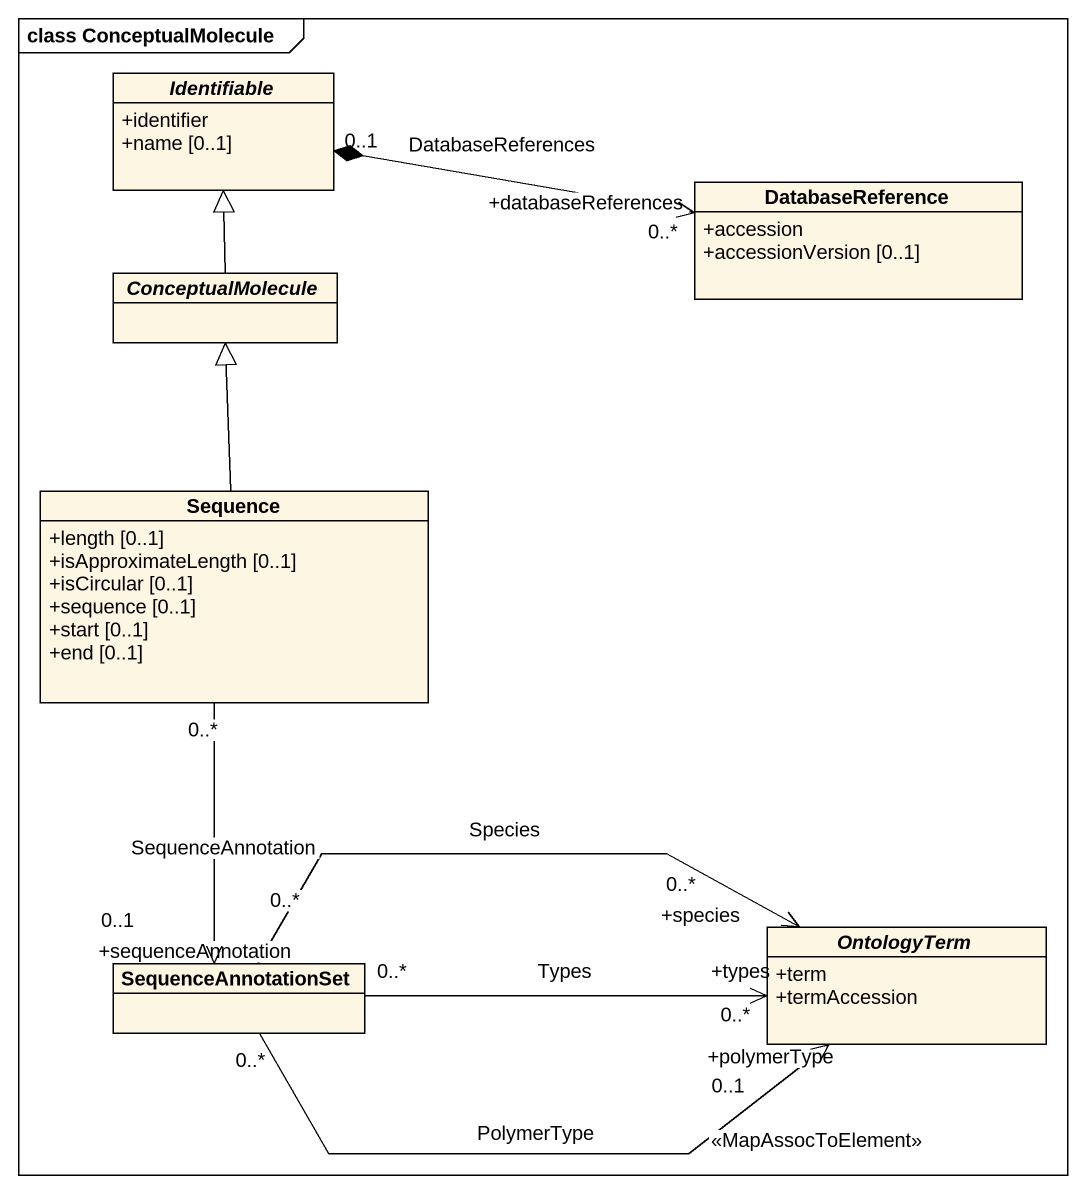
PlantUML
@startuml
mainframe class ConceptualMolecule
hide circle
hide empty members
skinparam classAttributeIconSize 0
abstract class Identifiable {
  +identifier
  +name [0..1]
}
class DatabaseReference {
  +accession
  +accessionVersion [0..1]
}
abstract class ConceptualMolecule
class Sequence {
  +length [0..1]
  +isApproximateLength [0..1]
  +isCircular [0..1]
  +sequence [0..1]
  +start [0..1]
  +end [0..1]
}
class SequenceAnnotationSet
abstract class OntologyTerm {
  +term
  +termAccession
}
DatabaseReference "0..*\n+databaseReferences" <-left-* "0..1" Identifiable : DatabaseReferences
ConceptualMolecule -up-|> Identifiable
Sequence -up-|> ConceptualMolecule
SequenceAnnotationSet "0..1\n+sequenceAnnotation" <-up- "0..*" Sequence : SequenceAnnotation
SequenceAnnotationSet "0..*" -right-> "0..*\n+species" OntologyTerm : Species
SequenceAnnotationSet "0..*" -right-> "0..*\n+types" OntologyTerm : Types
SequenceAnnotationSet "0..*" -right-> "0..1\n+polymerType\n<<MapAssocToElement>>" OntologyTerm : PolymerType
@enduml
